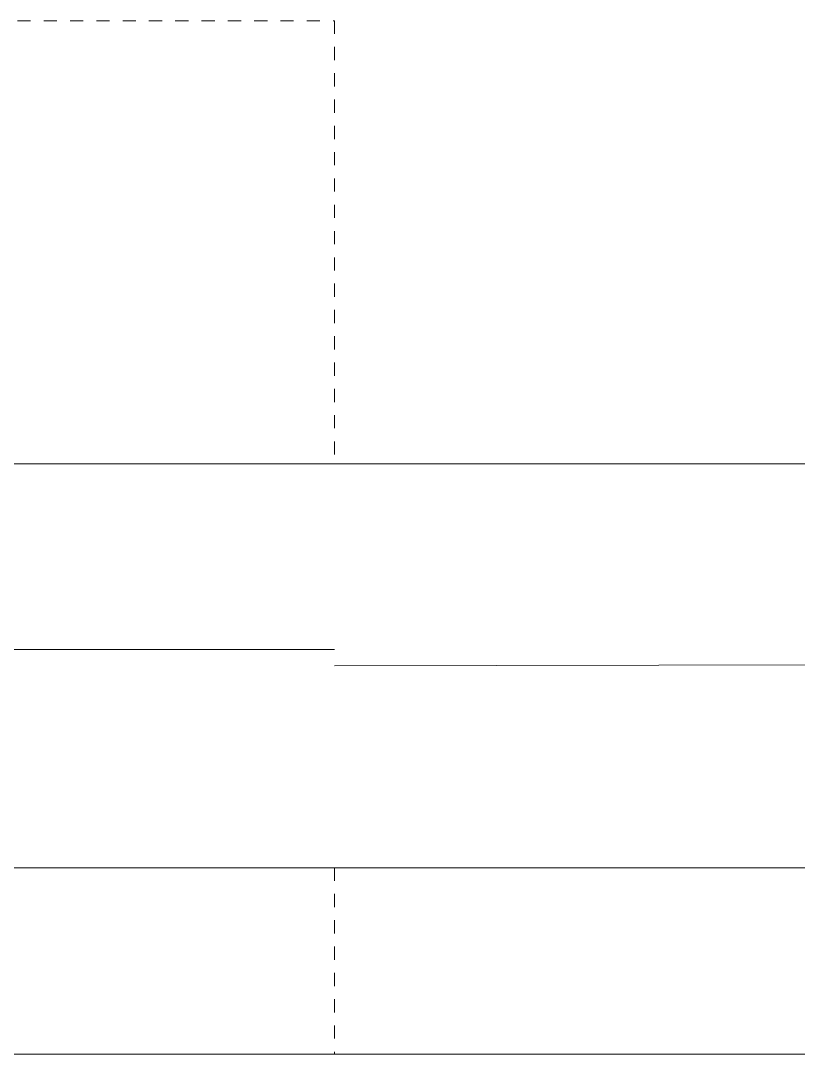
# Model space of a CAD drawing. Header units: inches. Extents: x -9 to 187, y -3 to 135.
# Drawn here: x 9.64 to 15.56, y 67.84 to 75.7 of the extents above; entities that cross this region are included whole.
import ezdxf

# ---------------------------------------------------------------- set-up
doc = ezdxf.new("R2010")
doc.units = ezdxf.units.IN
doc.linetypes.add('HIDDEN', pattern=[1.905, 1.27, -0.635])
doc.layers.add('ZANO_R', color=7, linetype='Continuous', lineweight=0)
doc.layers.add('ZANO_R_przerywana', color=250, linetype='HIDDEN', lineweight=0)

msp = doc.modelspace()

# ---------------------------------------------------------------- linework, layer by layer
at = {"layer": 'ZANO_R'}
for p, q in [((12.03027, 72.32574), (-1.5516, 72.32574)), ((76.76718, 72.32574), (12.03027, 72.32574)), ((-1.94527, 70.90566), (12.03027, 70.91451)), ((78.53873, 70.91451), (12.03027, 70.7902)), ((-1.5516, 69.25466), (12.03027, 69.25466)), ((12.03027, 69.25466), (76.76718, 69.25466)), ((12.03027, 67.83533), (-1.5516, 67.83533)), ((45.28718, 67.83533), (12.03027, 67.83533))]:
    msp.add_line(p, q, dxfattribs=at)
at = {"layer": 'ZANO_R_przerywana', "ltscale": 0.05}
for p, q in [((0.21995, 75.69609), (12.03027, 75.69609)), ((12.03027, 75.69609), (12.03027, 72.32574)), ((12.03027, 69.25466), (12.03027, 67.83533))]:
    msp.add_line(p, q, dxfattribs=at)

doc.saveas('drawing.dxf')
